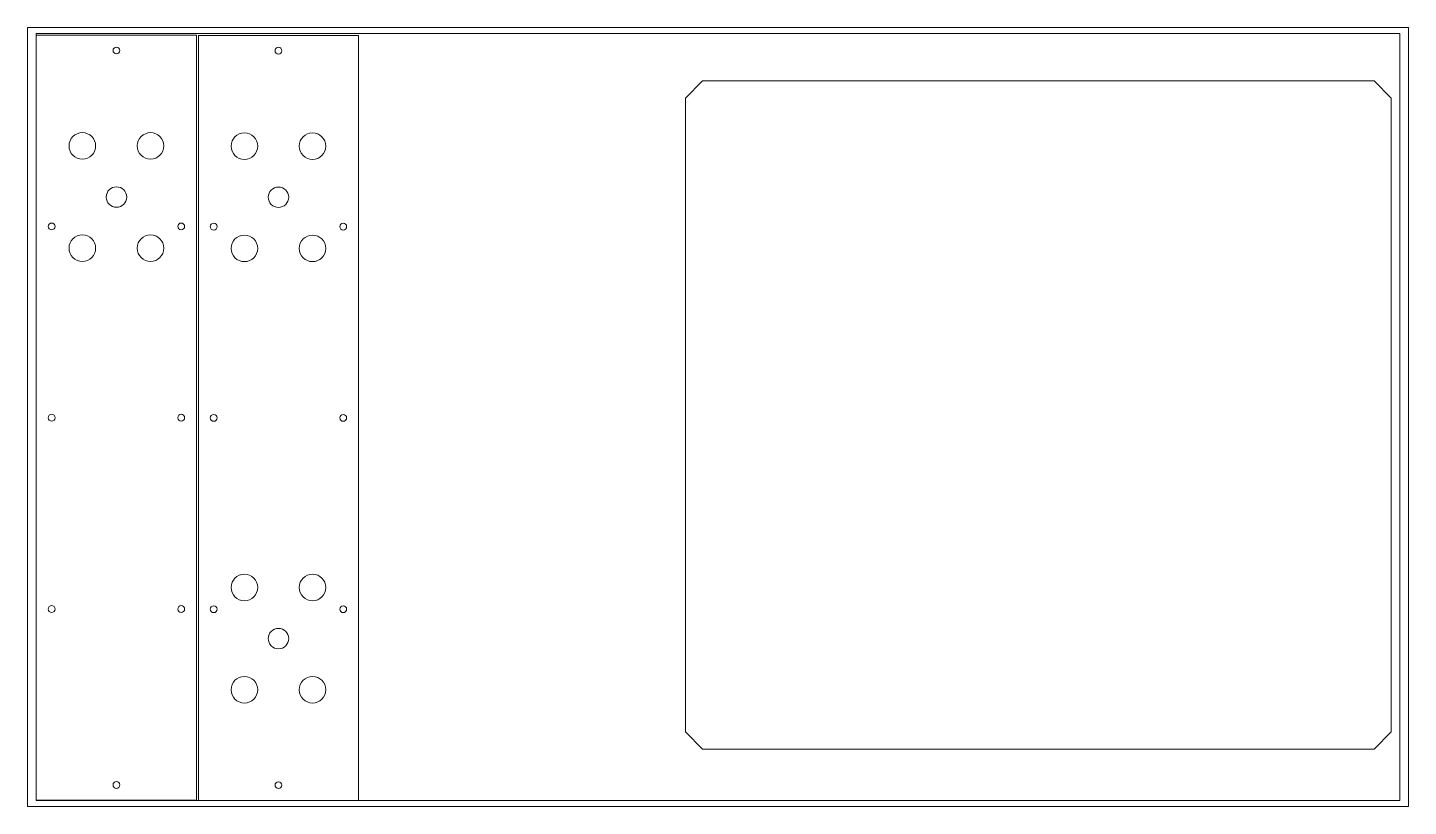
# Model space of a CAD drawing. Header units: millimetres. Extents: x -5 to 805, y -4 to 454.
import ezdxf

# ---------------------------------------------------------------- set-up
doc = ezdxf.new("R2010")
doc.units = ezdxf.units.MM
doc.layers.get('0').update_dxf_attribs({"color": 30, "lineweight": 0, "true_color": 0xf6921e})
doc.layers.add('TAGLIO - CUT', color=5, linetype='Continuous', lineweight=0)

# ---------------------------------------------------------------- blocks, each defined once
blk = doc.blocks.new('Plexiglass door')
at = {"color": 170, "linetype": 'Continuous', "lineweight": 15}
for p, q in [((-207, 186), (-197, 196)), ((197, 196), (-197, 196)), ((207, 186), (197, 196)), ((-207, -186), (-207, 186)), ((207, -186), (207, 186)), ((-197, -196), (-207, -186)), ((197, -196), (207, -186)), ((197, -196), (-197, -196))]:
    blk.add_line(p, q, dxfattribs=at)
blk = doc.blocks.new('Plexiglass top rear side v2')
at = {"color": 7, "linetype": 'Continuous', "lineweight": 15}
for p, q in [((-449, 94), (-449, 0)), ((0, 94), (-449, 94)), ((0, 0), (0, 94)), ((-449, 0), (0, 0))]:
    blk.add_line(p, q, dxfattribs=at)
for centre, radius in [((-336.75, 85), 2), ((-224.5, 85), 2), ((-112.25, 85), 2), ((-384, 67), 7.8), ((-324, 67), 7.8), ((-440, 47), 2), ((-354, 47), 6), ((-9, 47), 2), ((-384, 27), 7.8), ((-324, 27), 7.8), ((-336.75, 9), 2), ((-224.5, 9), 2), ((-112.25, 9), 2)]:
    blk.add_circle(centre, radius, dxfattribs=at)
blk = doc.blocks.new('Plexiglass top rear side v2 double')
at = {"color": 7, "linetype": 'Continuous', "lineweight": 15}
for p, q in [((-449, 94), (-449, 0)), ((0, 94), (-449, 94)), ((0, 0), (0, 94)), ((-449, 0), (0, 0))]:
    blk.add_line(p, q, dxfattribs=at)
for centre, radius in [((-336.75, 85), 2), ((-224.5, 85), 2), ((-112.25, 85), 2), ((-384, 67), 7.8), ((-324, 67), 7.8), ((-125, 67), 7.8), ((-65, 67), 7.8), ((-440, 47), 2), ((-354, 47), 6), ((-95, 47), 6), ((-9, 47), 2), ((-384, 27), 7.8), ((-324, 27), 7.8), ((-125, 27), 7.8), ((-65, 27), 7.8), ((-336.75, 9), 2), ((-224.5, 9), 2), ((-112.25, 9), 2)]:
    blk.add_circle(centre, radius, dxfattribs=at)

msp = doc.modelspace()

# ---------------------------------------------------------------- linework, layer by layer
at = {"lineweight": 0}
for points in [[(-5, -3.5), (805, -3.5), (805, 453.5), (-5, 453.5)], [(0, 0), (800, 0), (800, 450), (0, 450)]]:
    msp.add_lwpolyline(points, close=True, dxfattribs=at)

# ---------------------------------------------------------------- block references
at = {"layer": 'TAGLIO - CUT', "lineweight": 0, "rotation": 270}
for name, p in [('Plexiglass top rear side v2', (0.11, 0.07)), ('Plexiglass top rear side v2 double', (95.16, -0.04))]:
    msp.add_blockref(name, p, dxfattribs=at)
at = {"layer": 'TAGLIO - CUT', "lineweight": 0}
msp.add_blockref('Plexiglass door', (587.99, 226.17), dxfattribs=at)

doc.saveas('drawing.dxf')
